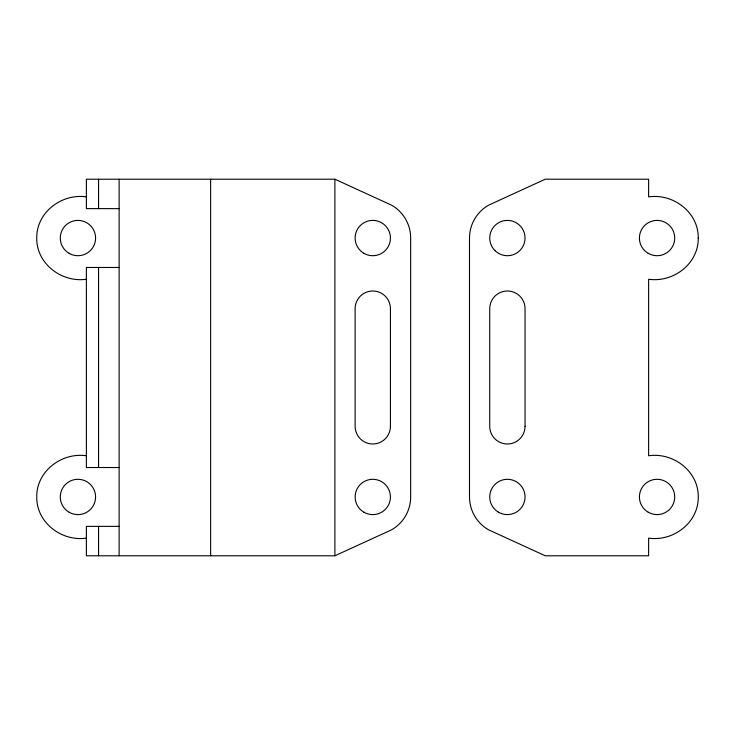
<?xml version="1.0" encoding="UTF-8"?>
<svg xmlns="http://www.w3.org/2000/svg" width="735" height="735" viewBox="0 0 735 735"><rect width="100%" height="100%" fill="white"/><g stroke="black" fill="none" stroke-linecap="round" stroke-linejoin="round"><path stroke-width="1.1" d="M119.125 526.37L86.381 526.37L86.381 555.789L334.894 555.789L391.718 529.751A37.88 37.88 0 0 0 410.663 496.943L410.663 238.057A37.88 37.88 0 0 0 391.718 205.249L334.894 179.211L86.381 179.211L86.381 208.63L119.125 208.63M86.381 196.87C61.731 193.25 36.364 212.351 36.75 238.057C36.364 263.755 61.731 282.856 86.381 279.245M119.125 267.476L86.381 267.476L86.381 467.524L119.125 467.524M86.381 455.755C61.731 452.144 36.364 471.245 36.75 496.943C36.364 522.649 61.731 541.75 86.381 538.13M334.894 179.211L334.894 555.789M210.633 179.211L210.633 555.789M119.125 179.211L119.125 555.789M98.554 179.211L98.554 208.63M98.554 267.476L98.554 467.524M98.554 526.37L98.554 555.789M698.25 238.057C698.636 263.755 673.269 282.856 648.619 279.245L648.619 455.755C673.269 452.144 698.636 471.245 698.25 496.943C698.636 522.649 673.269 541.75 648.619 538.13L648.619 555.789L545.269 555.789L488.444 529.751A37.88 37.88 0 0 1 469.5 496.943L469.5 238.057A37.88 37.88 0 0 1 488.444 205.249L545.269 179.211L648.619 179.211L648.619 196.87C673.269 193.25 698.636 212.351 698.25 238.057M525.038 426.337L525.038 308.663A17.649 17.649 0 0 0 507.389 291.005A17.649 17.649 0 0 0 489.73 308.663L489.73 426.337A17.649 17.649 0 0 0 507.389 443.995A17.649 17.649 0 0 0 525.038 426.337M390.432 426.337L390.432 308.663A17.649 17.649 0 0 0 372.783 291.005A17.649 17.649 0 0 0 355.124 308.663L355.124 426.337A17.649 17.649 0 0 0 372.783 443.995A17.649 17.649 0 0 0 390.432 426.337M498.56 512.231A17.649 17.649 0 0 0 525.038 496.943A17.649 17.649 0 0 0 498.56 481.664A17.649 17.649 0 0 0 498.56 512.231M494.903 250.534A17.649 17.649 0 0 0 524.432 242.623A17.649 17.649 0 0 0 502.813 221.005A17.649 17.649 0 0 0 494.903 250.534M648.233 253.336A17.649 17.649 0 0 0 674.712 238.057A17.649 17.649 0 0 0 648.233 222.769A17.649 17.649 0 0 0 648.233 253.336M648.233 512.231A17.649 17.649 0 0 0 674.712 496.943A17.649 17.649 0 0 0 648.233 481.664A17.649 17.649 0 0 0 648.233 512.231M363.954 253.336A17.649 17.649 0 0 0 390.432 238.057A17.649 17.649 0 0 0 363.954 222.769A17.649 17.649 0 0 0 363.954 253.336M363.954 512.231A17.649 17.649 0 0 0 390.432 496.943A17.649 17.649 0 0 0 363.954 481.664A17.649 17.649 0 0 0 363.954 512.231M69.108 512.231A17.649 17.649 0 0 0 95.587 496.943A17.649 17.649 0 0 0 69.108 481.664A17.649 17.649 0 0 0 69.108 512.231M69.108 253.336A17.649 17.649 0 0 0 95.587 238.057A17.649 17.649 0 0 0 69.108 222.769A17.649 17.649 0 0 0 69.108 253.336"/></g></svg>
